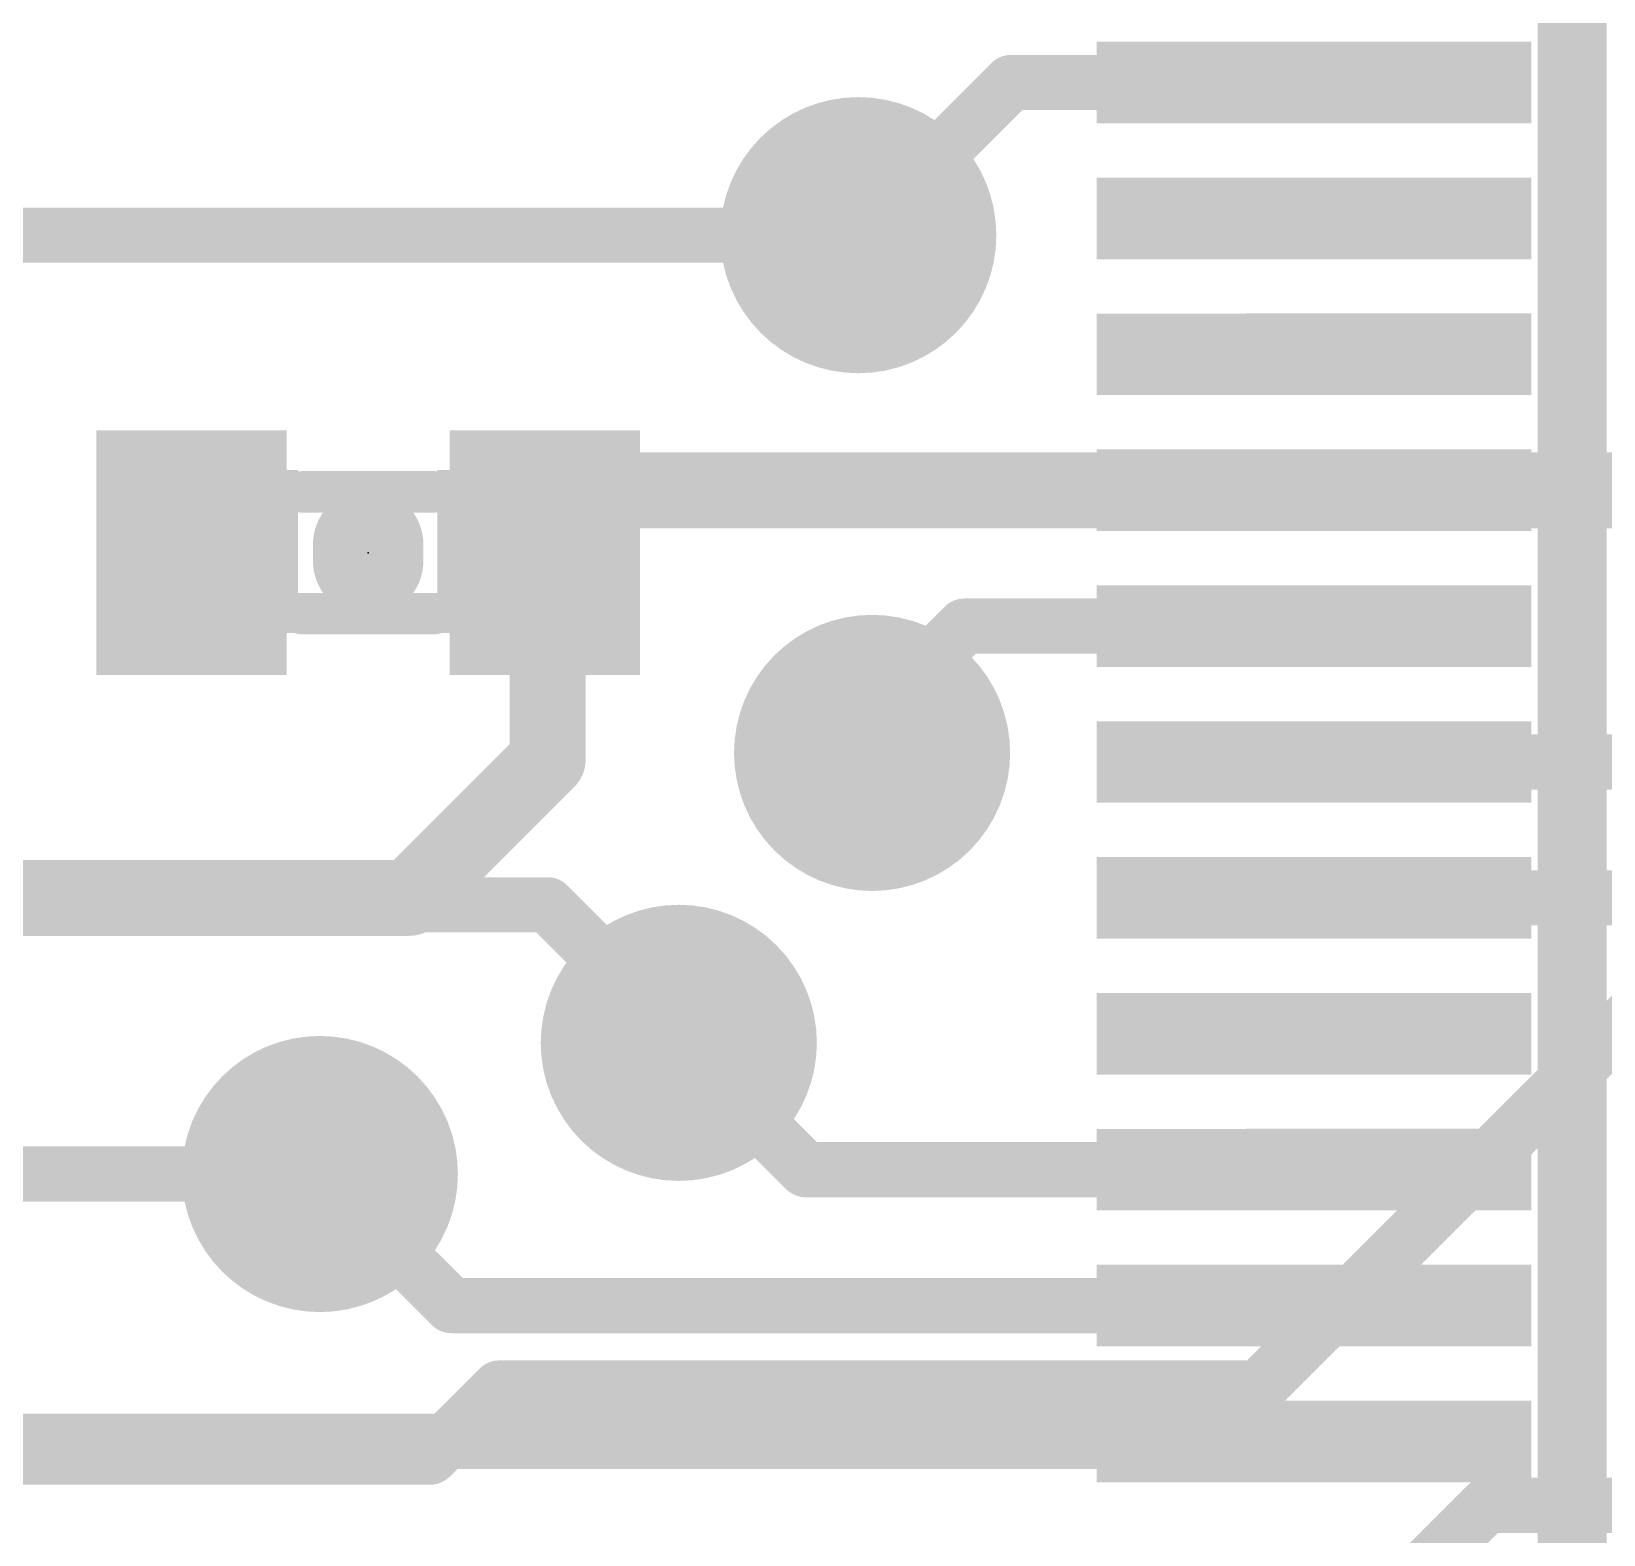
# Model space of a CAD drawing. Extents: x -1 to 63.6, y -0.1 to 40.7.
# Drawn here: x 29.24 to 35.03, y 17.98 to 23.51 of the extents above; entities that cross this region are included whole.
import ezdxf

# ---------------------------------------------------------------- set-up
doc = ezdxf.new("R2010")
doc.units = 0
for name, color, linetype in [('1', 12, 'CONTINUOUS'), ('16', 132, 'CONTINUOUS'), ('18', 110, 'CONTINUOUS'), ('21', 41, 'CONTINUOUS'), ('23', 53, 'CONTINUOUS'), ('51', 53, 'CONTINUOUS')]:
    doc.layers.add(name, color=color, linetype=linetype)

# ---------------------------------------------------------------- blocks, each defined once
blk = doc.blocks.new('RECT')
blk.add_solid([(-0.5, -0.5), (0.5, -0.5), (-0.5, 0.5), (0.5, 0.5)])
blk = doc.blocks.new('ROUNDV')
at = {"const_width": 0.5}
blk.add_lwpolyline([(0, -0.25, 1), (0, 0.25, 1), (0, -0.25)], format="xyb", dxfattribs=at)

msp = doc.modelspace()

# ---------------------------------------------------------------- linework, layer by layer
at = {"layer": '1'}
for points, const_width in [([(32.2834, 22.7584), (32.845, 23.32)], 0.2032), ([(32.845, 23.32), (33.91, 23.32)], 0.2032), ([(31.13, 21.59), (31.36, 21.82)], 0.2794), ([(31.36, 21.82), (33.91, 21.82)], 0.2794), ([(33.91, 21.82), (37.5666, 21.82)], 0.2794), ([(31.1404, 20.828), (31.1404, 21.5796)], 0.2794), ([(31.1404, 21.5796), (31.13, 21.59)], 0.2032), ([(32.4358, 21.082), (32.6738, 21.32)], 0.2032), ([(32.6738, 21.32), (33.91, 21.32)], 0.2032), ([(30.6324, 20.32), (31.1404, 20.828)], 0.2794), ([(38.87, 20.82), (33.91, 20.82)], 0.2032), ([(21.463, 20.32), (30.6324, 20.32)], 0.2794), ([(33.91, 20.32), (38.1, 20.32)], 0.2032), ([(31.623, 19.7866), (32.0896, 19.32)], 0.2032), ([(30.3022, 19.304), (30.7862, 18.82)], 0.2032), ([(32.0896, 19.32), (33.91, 19.32)], 0.2032), ([(30.7862, 18.82), (33.91, 18.82)], 0.2032), ([(27.21, 18.32), (33.91, 18.32)], 0.2032)]:
    msp.add_lwpolyline(points, dxfattribs=dict(at, const_width=const_width))
for points, const_width in [([(32.845, 23.3708, 1), (32.845, 23.2692)], 0.1016), ([(32.8809, 23.2841, 1), (32.8091, 23.3559)], 0.1016), ([(33.91, 23.2692, 1), (33.91, 23.3708)], 0.1016), ([(32.2475, 22.7943, 1), (32.3193, 22.7225)], 0.1016), ([(31.36, 21.8898, 1), (31.36, 21.7502)], 0.1397), ([(31.4094, 21.7706, 1), (31.3106, 21.8694)], 0.1397), ([(33.91, 21.8898, 1), (33.91, 21.7502)], 0.1397), ([(33.91, 21.7502, 1), (33.91, 21.8898)], 0.1397), ([(31.0806, 21.6394, 1), (31.1794, 21.5406)], 0.1397), ([(31.2103, 21.5796, 1), (31.0706, 21.5796)], 0.1397), ([(31.1659, 21.6259, 1), (31.0941, 21.5541)], 0.1016), ([(31.1045, 21.5437, 1), (31.1763, 21.6155)], 0.1016), ([(32.6738, 21.3708, 1), (32.6738, 21.2692)], 0.1016), ([(32.7097, 21.2841, 1), (32.6379, 21.3559)], 0.1016), ([(33.91, 21.2692, 1), (33.91, 21.3708)], 0.1016), ([(32.3999, 21.1179, 1), (32.4717, 21.0461)], 0.1016), ([(31.1898, 20.7786, 1), (31.091, 20.8774)], 0.1397), ([(31.0706, 20.828, 1), (31.2103, 20.828)], 0.1397), ([(33.91, 20.8708, 1), (33.91, 20.7692)], 0.1016), ([(30.583, 20.3694, 1), (30.6818, 20.2706)], 0.1397), ([(30.6324, 20.2502, 1), (30.6324, 20.3898)], 0.1397), ([(33.91, 20.3708, 1), (33.91, 20.2692)], 0.1016), ([(31.6589, 19.8225, 1), (31.5871, 19.7507)], 0.1016), ([(30.3381, 19.3399, 1), (30.2663, 19.2681)], 0.1016), ([(32.0896, 19.3708, 1), (32.0896, 19.2692)], 0.1016), ([(32.0537, 19.2841, 1), (32.1255, 19.3559)], 0.1016), ([(33.91, 19.2692, 1), (33.91, 19.3708)], 0.1016), ([(30.7862, 18.8708, 1), (30.7862, 18.7692)], 0.1016), ([(33.91, 18.7692, 1), (33.91, 18.8708)], 0.1016), ([(30.7503, 18.7841, 1), (30.8221, 18.8559)], 0.1016), ([(33.91, 18.2692, 1), (33.91, 18.3708)], 0.1016)]:
    msp.add_lwpolyline(points, format="xyb", dxfattribs=dict(at, const_width=const_width))
at = {"layer": '16', "const_width": 0.2032}
for points in [[(25.5016, 22.7584), (32.2834, 22.7584)], [(33.7566, 18.5166), (37.211, 21.971)], [(26.0604, 20.2946), (31.1404, 20.2946)], [(31.1404, 20.2946), (31.623, 19.812)], [(31.623, 19.812), (31.623, 19.7866)], [(25.4, 19.304), (30.3022, 19.304)], [(30.7086, 18.2626), (30.9626, 18.5166)], [(30.9626, 18.5166), (33.7566, 18.5166)], [(28.6258, 18.2626), (30.7086, 18.2626)], [(34.29, 17.78), (34.5948, 18.0848)], [(34.5948, 18.0848), (37.6682, 18.0848)]]:
    msp.add_lwpolyline(points, dxfattribs=at)
at = {"layer": '16', "const_width": 0.1016}
for points in [[(32.2834, 22.7076, 1), (32.2834, 22.8092)], [(31.1763, 20.3305, 1), (31.1045, 20.2587)], [(31.1404, 20.2438, 1), (31.1404, 20.3454)], [(31.6738, 19.812, 1), (31.5722, 19.812)], [(31.5871, 19.7761, 1), (31.6589, 19.8479)], [(31.5722, 19.7866, 1), (31.6738, 19.7866)], [(30.3022, 19.2532, 1), (30.3022, 19.3548)], [(30.9626, 18.5674, 1), (30.9626, 18.4658)], [(30.9985, 18.4807, 1), (30.9267, 18.5525)], [(33.7207, 18.5525, 1), (33.7925, 18.4807)], [(33.7566, 18.4658, 1), (33.7566, 18.5674)], [(30.6727, 18.2985, 1), (30.7445, 18.2267)], [(30.7086, 18.2118, 1), (30.7086, 18.3134)], [(34.5948, 18.1356, 1), (34.5948, 18.034)], [(34.6307, 18.0489, 1), (34.5589, 18.1207)]]:
    msp.add_lwpolyline(points, format="xyb", dxfattribs=at)
at = {"layer": '21'}
for points, const_width in [([(34.91, 13.57), (34.91, 26.57)], 0.254), ([(30.48, 21.5595), (30.48, 21.6205)], 0.4064)]:
    msp.add_lwpolyline(points, dxfattribs=dict(at, const_width=const_width))
at = {"layer": '21', "const_width": 0.2032}
for points in [[(30.5816, 21.6205, 1), (30.3784, 21.6205)], [(30.3784, 21.5595, 1), (30.5816, 21.5595)]]:
    msp.add_lwpolyline(points, format="xyb", dxfattribs=at)
at = {"layer": '23'}
msp.add_point((30.48, 21.59), dxfattribs=at)
at = {"layer": '51', "const_width": 0.1524}
for points in [[(30.235, 21.814), (30.725, 21.814)], [(30.725, 21.366), (30.235, 21.366)]]:
    msp.add_lwpolyline(points, dxfattribs=at)
at = {"layer": '51', "const_width": 0.0762}
for points in [[(30.235, 21.8521, 1), (30.235, 21.7759)], [(30.725, 21.7759, 1), (30.725, 21.8521)], [(30.235, 21.4041, 1), (30.235, 21.3279)], [(30.725, 21.3279, 1), (30.725, 21.4041)]]:
    msp.add_lwpolyline(points, format="xyb", dxfattribs=at)

# ---------------------------------------------------------------- block references
at = {"layer": '1', "xscale": 1.5, "yscale": 0.3}
for p in [(33.91, 23.32), (33.91, 22.82), (33.91, 22.32), (33.91, 21.82), (33.91, 21.32), (33.91, 20.82), (33.91, 20.32), (33.91, 19.82), (33.91, 19.32), (33.91, 18.82), (33.91, 18.32)]:
    msp.add_blockref('RECT', p, dxfattribs=at)
at = {"layer": '1', "xscale": 0.7, "yscale": 0.9, "rotation": 180}
for p in [(29.83, 21.59), (31.13, 21.59)]:
    msp.add_blockref('RECT', p, dxfattribs=at)
at = {"layer": '18', "xscale": 1.016, "yscale": 1.016}
for p in [(32.2834, 22.7584), (32.2834, 22.7584), (32.3342, 20.8534), (32.3342, 20.8534), (31.623, 19.7866), (31.623, 19.7866), (30.3022, 19.304), (30.3022, 19.304)]:
    msp.add_blockref('ROUNDV', p, dxfattribs=at)
at = {"layer": '51', "xscale": 1.0499}
for p, yscale in [((34.2351, 23.3201), 0.3003), ((34.2351, 22.8201), 0.3001), ((34.2351, 22.3201), 0.3003), ((34.2351, 21.8201), 0.3001), ((34.2351, 21.3201), 0.3003), ((34.2351, 20.8201), 0.3001), ((34.2351, 20.3201), 0.3003), ((34.2351, 19.8201), 0.3001), ((34.2351, 19.3201), 0.3003), ((34.2351, 18.8201), 0.3001), ((34.2351, 18.3201), 0.3003)]:
    msp.add_blockref('RECT', p, dxfattribs=dict(at, yscale=yscale))
at = {"layer": '51', "xscale": 0.3, "yscale": 0.5999, "rotation": 180}
for p in [(30.0712, 21.5949), (30.884, 21.5949)]:
    msp.add_blockref('RECT', p, dxfattribs=at)

doc.saveas('drawing.dxf')
